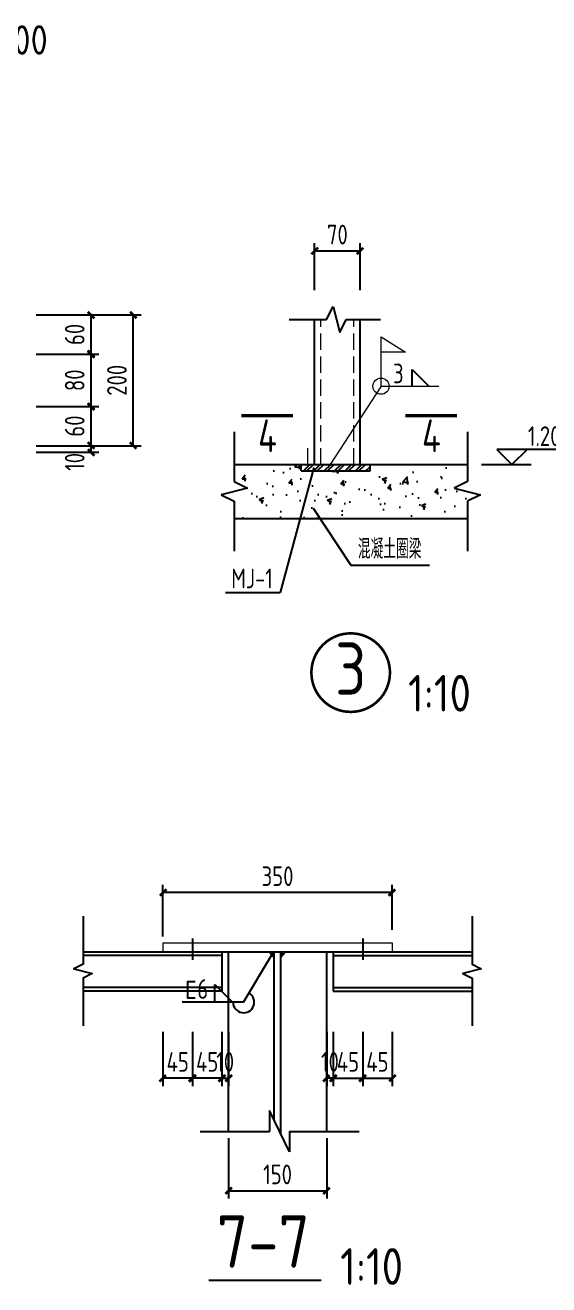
# Model space of a CAD drawing. Header units: millimetres. Extents: x 865974 to 875117, y 41124 to 44891.
# Drawn here: x 869243.9 to 869323.8, y 41334.6 to 41527.1 of the extents above; entities that cross this region are included whole.
import ezdxf

# ---------------------------------------------------------------- set-up
doc = ezdxf.new("R2010")
doc.units = ezdxf.units.MM
doc.header["$LTSCALE"] = 1000
doc.header["$MEASUREMENT"] = 0
doc.linetypes.add('DASH', pattern=[0.35, 0.25, -0.1])
for name, color, linetype, lineweight in [('1', 4, 'Continuous', 70), ('D3', 62, 'Continuous', 9), ('LZ', 64, 'Continuous', 9), ('数字', 3, 'Continuous', 9), ('细实线', 1, 'Continuous', 20)]:
    doc.layers.add(name, color=color, linetype=linetype, lineweight=lineweight)
for name, color, linetype in [('D1', 112, 'Continuous'), ('D2', 6, 'Continuous'), ('DIM', 7, 'Continuous'), ('M_Thin', 7, 'Continuous'), ('PUB_DIM', 3, 'Continuous'), ('THIN', 7, 'Continuous'), ('文字', 7, 'Continuous'), ('柱子', 8, 'Continuous')]:
    doc.layers.add(name, color=color, linetype=linetype)
doc.styles.add('GBHZ', font='gbenor.shx', dxfattribs={"width": 0.9, "bigfont": 'gbcbig.shx'})
doc.dimstyles.new('Y10', dxfattribs={"dimscale": 0, "dimtxt": 3, "dimasz": 0.01, "dimexe": 1.2, "dimexo": 1, "dimgap": 1, "dimtad": 1, "dimdec": 0, "dimlfac": 10, "dimzin": 0, "dimdsep": 46, "dimtxsty": 'GBHZ', "dimblk1": 'DX', "dimblk2": 'DX', "dimsah": 1, "dimcen": 0.09, "dimdle": 1, "dimadec": 0, "dimazin": 0, "dimtfac": 1, "dimtdec": 0, "dimtix": 1, "dimtmove": 2, "dimatfit": 3, "dimldrblk": 'DX', "dimfxl": 0, "dimtolj": 1, "dimtzin": 0, "dimarcsym": 0})

# ---------------------------------------------------------------- blocks, each defined once
blk = doc.blocks.new('DX')
at = {"color": 0, "linetype": 'ByBlock', "const_width": 40}
blk.add_lwpolyline([(-54, -51), (46, 49)], dxfattribs=at)
blk = doc.blocks.new('*D102')
at = {"layer": 'Defpoints', "color": 0, "linetype": 'ByBlock', "transparency": 16777216}
for p in [(869244.57, 41462.83), (869253.93, 41462.83), (869244.57, 41461.83)]:
    blk.add_point(p, dxfattribs=at)
at = {"layer": 'DIM', "color": 0, "linetype": 'ByBlock', "lineweight": -2, "transparency": 16777216}
for p, q in [((869245.57, 41462.83), (869255.13, 41462.83)), ((869253.93, 41462.84), (869253.93, 41462.85)), ((869253.93, 41461.83), (869253.93, 41462.83)), ((869245.57, 41461.83), (869255.13, 41461.83)), ((869253.93, 41461.82), (869253.93, 41461.81))]:
    blk.add_line(p, q, dxfattribs=at)
at = {"layer": 'DIM', "color": 0, "linetype": 'ByBlock', "lineweight": -2, "transparency": 16777216, "xscale": 0.01, "yscale": 0.01, "zscale": 0.01}
for p, rotation in [((869253.93, 41462.83), 270), ((869253.93, 41461.83), 90)]:
    blk.add_blockref('DX', p, dxfattribs=dict(at, rotation=rotation))
at = {"layer": 'DIM', "color": 0, "linetype": 'ByBlock', "transparency": 16777216, "insert": (869251.43, 41460.36), "char_height": 3, "attachment_point": 5, "rotation": 90, "style": 'GBHZ'}
blk.add_mtext('\\A1;10', dxfattribs=at)
blk = doc.blocks.new('*D103')
at = {"layer": 'Defpoints', "color": 0, "linetype": 'ByBlock', "transparency": 16777216}
for p in [(869244.57, 41468.82), (869253.93, 41468.82), (869244.57, 41462.83)]:
    blk.add_point(p, dxfattribs=at)
at = {"layer": 'DIM', "color": 0, "linetype": 'ByBlock', "lineweight": -2, "transparency": 16777216}
for p, q in [((869245.57, 41468.82), (869255.13, 41468.82)), ((869253.93, 41462.84), (869253.93, 41468.81)), ((869245.57, 41462.83), (869255.13, 41462.83))]:
    blk.add_line(p, q, dxfattribs=at)
at = {"layer": 'DIM', "color": 0, "linetype": 'ByBlock', "lineweight": -2, "transparency": 16777216, "xscale": 0.01, "yscale": 0.01, "zscale": 0.01}
for p, rotation in [((869253.93, 41468.82), 90), ((869253.93, 41462.83), 270)]:
    blk.add_blockref('DX', p, dxfattribs=dict(at, rotation=rotation))
at = {"layer": 'DIM', "color": 0, "linetype": 'ByBlock', "transparency": 16777216, "insert": (869251.43, 41465.83), "char_height": 3, "attachment_point": 5, "rotation": 90, "style": 'GBHZ'}
blk.add_mtext('\\A1;60', dxfattribs=at)
blk = doc.blocks.new('*D104')
at = {"layer": 'Defpoints', "color": 0, "linetype": 'ByBlock', "transparency": 16777216}
for p in [(869244.57, 41476.83), (869253.93, 41476.83), (869244.57, 41468.82)]:
    blk.add_point(p, dxfattribs=at)
at = {"layer": 'DIM', "color": 0, "linetype": 'ByBlock', "lineweight": -2, "transparency": 16777216}
for p, q in [((869245.57, 41476.83), (869255.13, 41476.83)), ((869253.93, 41468.83), (869253.93, 41476.82)), ((869245.57, 41468.82), (869255.13, 41468.82))]:
    blk.add_line(p, q, dxfattribs=at)
at = {"layer": 'DIM', "color": 0, "linetype": 'ByBlock', "lineweight": -2, "transparency": 16777216, "xscale": 0.01, "yscale": 0.01, "zscale": 0.01}
for p, rotation in [((869253.93, 41476.83), 90), ((869253.93, 41468.82), 270)]:
    blk.add_blockref('DX', p, dxfattribs=dict(at, rotation=rotation))
at = {"layer": 'DIM', "color": 0, "linetype": 'ByBlock', "transparency": 16777216, "insert": (869251.43, 41472.83), "char_height": 3, "attachment_point": 5, "rotation": 90, "style": 'GBHZ'}
blk.add_mtext('\\A1;80', dxfattribs=at)
blk = doc.blocks.new('*D105')
at = {"layer": 'Defpoints', "color": 0, "linetype": 'ByBlock', "transparency": 16777216}
for p in [(869244.57, 41482.83), (869253.93, 41482.83), (869244.57, 41476.83)]:
    blk.add_point(p, dxfattribs=at)
at = {"layer": 'DIM', "color": 0, "linetype": 'ByBlock', "lineweight": -2, "transparency": 16777216}
for p, q in [((869245.57, 41482.83), (869255.13, 41482.83)), ((869253.93, 41476.84), (869253.93, 41482.82)), ((869245.57, 41476.83), (869255.13, 41476.83))]:
    blk.add_line(p, q, dxfattribs=at)
at = {"layer": 'DIM', "color": 0, "linetype": 'ByBlock', "lineweight": -2, "transparency": 16777216, "xscale": 0.01, "yscale": 0.01, "zscale": 0.01}
for p, rotation in [((869253.93, 41482.83), 90), ((869253.93, 41476.83), 270)]:
    blk.add_blockref('DX', p, dxfattribs=dict(at, rotation=rotation))
at = {"layer": 'DIM', "color": 0, "linetype": 'ByBlock', "transparency": 16777216, "insert": (869251.43, 41479.83), "char_height": 3, "attachment_point": 5, "rotation": 90, "style": 'GBHZ'}
blk.add_mtext('\\A1;60', dxfattribs=at)
blk = doc.blocks.new('*D115')
at = {"layer": 'Defpoints', "color": 0, "linetype": 'ByBlock', "transparency": 16777216}
for p in [(869245.57, 41482.83), (869260.38, 41482.83), (869245.57, 41462.83)]:
    blk.add_point(p, dxfattribs=at)
at = {"layer": 'DIM', "color": 0, "linetype": 'ByBlock', "lineweight": -2, "transparency": 16777216}
for p, q in [((869246.57, 41482.83), (869261.58, 41482.83)), ((869260.38, 41462.84), (869260.38, 41482.82)), ((869246.57, 41462.83), (869261.58, 41462.83))]:
    blk.add_line(p, q, dxfattribs=at)
at = {"layer": 'DIM', "color": 0, "linetype": 'ByBlock', "lineweight": -2, "transparency": 16777216, "xscale": 0.01, "yscale": 0.01, "zscale": 0.01}
for p, rotation in [((869260.38, 41482.83), 90), ((869260.38, 41462.83), 270)]:
    blk.add_blockref('DX', p, dxfattribs=dict(at, rotation=rotation))
at = {"layer": 'DIM', "color": 0, "linetype": 'ByBlock', "transparency": 16777216, "insert": (869257.88, 41472.83), "char_height": 3, "attachment_point": 5, "rotation": 90, "style": 'GBHZ'}
blk.add_mtext('\\A1;200', dxfattribs=at)
blk = doc.blocks.new('*D396')
at = {"layer": 'Defpoints', "color": 0, "linetype": 'ByBlock', "transparency": 16777216}
for p in [(869295.04, 41492.59), (869288.04, 41485.57), (869295.04, 41485.57)]:
    blk.add_point(p, dxfattribs=at)
at = {"layer": 'DIM', "color": 0, "linetype": 'ByBlock', "lineweight": -2, "transparency": 16777216}
for p, q in [((869288.04, 41486.57), (869288.04, 41493.79)), ((869295.04, 41486.57), (869295.04, 41493.79)), ((869288.05, 41492.59), (869295.03, 41492.59))]:
    blk.add_line(p, q, dxfattribs=at)
at = {"layer": 'DIM', "color": 0, "linetype": 'ByBlock', "lineweight": -2, "transparency": 16777216, "xscale": 0.01, "yscale": 0.01, "zscale": 0.01, "rotation": 180}
blk.add_blockref('DX', (869288.04, 41492.59), dxfattribs=at)
at = {"layer": 'DIM', "color": 0, "linetype": 'ByBlock', "lineweight": -2, "transparency": 16777216, "xscale": 0.01, "yscale": 0.01, "zscale": 0.01}
blk.add_blockref('DX', (869295.04, 41492.59), dxfattribs=at)
at = {"layer": 'DIM', "color": 0, "linetype": 'ByBlock', "transparency": 16777216, "insert": (869291.54, 41495.09), "char_height": 3, "attachment_point": 5, "style": 'GBHZ'}
blk.add_mtext('\\A1;70', dxfattribs=at)
blk = doc.blocks.new('*D427')
at = {"layer": 'Defpoints', "color": 0, "linetype": 'ByBlock', "transparency": 16777216}
for p in [(869290.91, 41374.29), (869295.41, 41374.29), (869295.41, 41366.2)]:
    blk.add_point(p, dxfattribs=at)
at = {"layer": 'DIM', "color": 0, "linetype": 'ByBlock', "lineweight": -2, "transparency": 16777216}
for p, q in [((869290.91, 41373.29), (869290.91, 41365)), ((869295.41, 41373.29), (869295.41, 41365)), ((869290.9, 41366.2), (869290.89, 41366.2)), ((869290.91, 41366.2), (869295.41, 41366.2)), ((869295.42, 41366.2), (869295.43, 41366.2))]:
    blk.add_line(p, q, dxfattribs=at)
at = {"layer": 'DIM', "color": 0, "linetype": 'ByBlock', "lineweight": -2, "transparency": 16777216, "xscale": 0.01, "yscale": 0.01, "zscale": 0.01}
blk.add_blockref('DX', (869290.91, 41366.2), dxfattribs=at)
at = {"layer": 'DIM', "color": 0, "linetype": 'ByBlock', "lineweight": -2, "transparency": 16777216, "xscale": 0.01, "yscale": 0.01, "zscale": 0.01, "rotation": 180}
blk.add_blockref('DX', (869295.41, 41366.2), dxfattribs=at)
at = {"layer": 'DIM', "color": 0, "linetype": 'ByBlock', "transparency": 16777216, "insert": (869293.16, 41368.7), "char_height": 3, "attachment_point": 5, "style": 'GBHZ'}
blk.add_mtext('\\A1;45', dxfattribs=at)
blk = doc.blocks.new('*D428')
at = {"layer": 'Defpoints', "color": 0, "linetype": 'ByBlock', "transparency": 16777216}
for p in [(869295.41, 41374.29), (869299.91, 41374.29), (869299.91, 41366.2)]:
    blk.add_point(p, dxfattribs=at)
at = {"layer": 'DIM', "color": 0, "linetype": 'ByBlock', "lineweight": -2, "transparency": 16777216}
for p, q in [((869295.41, 41373.29), (869295.41, 41365)), ((869299.91, 41373.29), (869299.91, 41365)), ((869295.4, 41366.2), (869295.39, 41366.2)), ((869295.41, 41366.2), (869299.91, 41366.2)), ((869299.92, 41366.2), (869299.93, 41366.2))]:
    blk.add_line(p, q, dxfattribs=at)
at = {"layer": 'DIM', "color": 0, "linetype": 'ByBlock', "lineweight": -2, "transparency": 16777216, "xscale": 0.01, "yscale": 0.01, "zscale": 0.01}
blk.add_blockref('DX', (869295.41, 41366.2), dxfattribs=at)
at = {"layer": 'DIM', "color": 0, "linetype": 'ByBlock', "lineweight": -2, "transparency": 16777216, "xscale": 0.01, "yscale": 0.01, "zscale": 0.01, "rotation": 180}
blk.add_blockref('DX', (869299.91, 41366.2), dxfattribs=at)
at = {"layer": 'DIM', "color": 0, "linetype": 'ByBlock', "transparency": 16777216, "insert": (869297.66, 41368.7), "char_height": 3, "attachment_point": 5, "style": 'GBHZ'}
blk.add_mtext('\\A1;45', dxfattribs=at)
blk = doc.blocks.new('*D429')
at = {"layer": 'Defpoints', "color": 0, "linetype": 'ByBlock', "transparency": 16777216}
for p in [(869289.91, 41374.29), (869290.91, 41374.29), (869289.91, 41366.2)]:
    blk.add_point(p, dxfattribs=at)
at = {"layer": 'DIM', "color": 0, "linetype": 'ByBlock', "lineweight": -2, "transparency": 16777216}
for p, q in [((869289.91, 41373.29), (869289.91, 41365)), ((869290.91, 41373.29), (869290.91, 41365)), ((869289.9, 41366.2), (869289.89, 41366.2)), ((869290.91, 41366.2), (869289.91, 41366.2)), ((869290.92, 41366.2), (869290.93, 41366.2))]:
    blk.add_line(p, q, dxfattribs=at)
at = {"layer": 'DIM', "color": 0, "linetype": 'ByBlock', "lineweight": -2, "transparency": 16777216, "xscale": 0.01, "yscale": 0.01, "zscale": 0.01}
blk.add_blockref('DX', (869289.91, 41366.2), dxfattribs=at)
at = {"layer": 'DIM', "color": 0, "linetype": 'ByBlock', "lineweight": -2, "transparency": 16777216, "xscale": 0.01, "yscale": 0.01, "zscale": 0.01, "rotation": 180}
blk.add_blockref('DX', (869290.91, 41366.2), dxfattribs=at)
at = {"layer": 'DIM', "color": 0, "linetype": 'ByBlock', "transparency": 16777216, "insert": (869290.41, 41368.7), "char_height": 3, "attachment_point": 5, "style": 'GBHZ'}
blk.add_mtext('\\A1;10', dxfattribs=at)
blk = doc.blocks.new('*D430')
at = {"layer": 'Defpoints', "color": 0, "linetype": 'ByBlock', "transparency": 16777216}
for p in [(869264.91, 41394.57), (869299.91, 41387.88), (869264.91, 41386.86)]:
    blk.add_point(p, dxfattribs=at)
at = {"layer": 'DIM', "color": 0, "linetype": 'ByBlock', "lineweight": -2, "transparency": 16777216}
for p, q in [((869264.91, 41387.86), (869264.91, 41395.77)), ((869299.91, 41388.88), (869299.91, 41395.77)), ((869299.9, 41394.57), (869264.92, 41394.57))]:
    blk.add_line(p, q, dxfattribs=at)
at = {"layer": 'DIM', "color": 0, "linetype": 'ByBlock', "lineweight": -2, "transparency": 16777216, "xscale": 0.01, "yscale": 0.01, "zscale": 0.01, "rotation": 180}
blk.add_blockref('DX', (869264.91, 41394.57), dxfattribs=at)
at = {"layer": 'DIM', "color": 0, "linetype": 'ByBlock', "lineweight": -2, "transparency": 16777216, "xscale": 0.01, "yscale": 0.01, "zscale": 0.01}
blk.add_blockref('DX', (869299.91, 41394.57), dxfattribs=at)
at = {"layer": 'DIM', "color": 0, "linetype": 'ByBlock', "transparency": 16777216, "insert": (869282.41, 41397.07), "char_height": 3, "attachment_point": 5, "style": 'GBHZ'}
blk.add_mtext('\\A1;350', dxfattribs=at)
blk = doc.blocks.new('*D431')
at = {"layer": 'Defpoints', "color": 0, "linetype": 'ByBlock', "transparency": 16777216}
for p in [(869274.91, 41358.06), (869289.91, 41358.06), (869289.91, 41349.01)]:
    blk.add_point(p, dxfattribs=at)
at = {"layer": 'DIM', "color": 0, "linetype": 'ByBlock', "lineweight": -2, "transparency": 16777216}
for p, q in [((869274.91, 41357.06), (869274.91, 41347.81)), ((869289.91, 41357.06), (869289.91, 41347.81)), ((869274.92, 41349.01), (869289.9, 41349.01))]:
    blk.add_line(p, q, dxfattribs=at)
at = {"layer": 'DIM', "color": 0, "linetype": 'ByBlock', "lineweight": -2, "transparency": 16777216, "xscale": 0.01, "yscale": 0.01, "zscale": 0.01, "rotation": 180}
blk.add_blockref('DX', (869274.91, 41349.01), dxfattribs=at)
at = {"layer": 'DIM', "color": 0, "linetype": 'ByBlock', "lineweight": -2, "transparency": 16777216, "xscale": 0.01, "yscale": 0.01, "zscale": 0.01}
blk.add_blockref('DX', (869289.91, 41349.01), dxfattribs=at)
at = {"layer": 'DIM', "color": 0, "linetype": 'ByBlock', "transparency": 16777216, "insert": (869282.41, 41351.51), "char_height": 3, "attachment_point": 5, "style": 'GBHZ'}
blk.add_mtext('\\A1;150', dxfattribs=at)
blk = doc.blocks.new('*D432')
at = {"layer": 'Defpoints', "color": 0, "linetype": 'ByBlock', "transparency": 16777216}
for p in [(869269.41, 41374.29), (869273.91, 41374.29), (869269.41, 41366.2)]:
    blk.add_point(p, dxfattribs=at)
at = {"layer": 'DIM', "color": 0, "linetype": 'ByBlock', "lineweight": -2, "transparency": 16777216}
for p, q in [((869269.41, 41373.29), (869269.41, 41365)), ((869273.91, 41373.29), (869273.91, 41365)), ((869269.4, 41366.2), (869269.39, 41366.2)), ((869273.91, 41366.2), (869269.41, 41366.2)), ((869273.92, 41366.2), (869273.93, 41366.2))]:
    blk.add_line(p, q, dxfattribs=at)
at = {"layer": 'DIM', "color": 0, "linetype": 'ByBlock', "lineweight": -2, "transparency": 16777216, "xscale": 0.01, "yscale": 0.01, "zscale": 0.01}
blk.add_blockref('DX', (869269.41, 41366.2), dxfattribs=at)
at = {"layer": 'DIM', "color": 0, "linetype": 'ByBlock', "lineweight": -2, "transparency": 16777216, "xscale": 0.01, "yscale": 0.01, "zscale": 0.01, "rotation": 180}
blk.add_blockref('DX', (869273.91, 41366.2), dxfattribs=at)
at = {"layer": 'DIM', "color": 0, "linetype": 'ByBlock', "transparency": 16777216, "insert": (869271.66, 41368.7), "char_height": 3, "attachment_point": 5, "style": 'GBHZ'}
blk.add_mtext('\\A1;45', dxfattribs=at)
blk = doc.blocks.new('*D433')
at = {"layer": 'Defpoints', "color": 0, "linetype": 'ByBlock', "transparency": 16777216}
for p in [(869264.91, 41374.29), (869269.41, 41374.29), (869264.91, 41366.2)]:
    blk.add_point(p, dxfattribs=at)
at = {"layer": 'DIM', "color": 0, "linetype": 'ByBlock', "lineweight": -2, "transparency": 16777216}
for p, q in [((869264.91, 41373.29), (869264.91, 41365)), ((869269.41, 41373.29), (869269.41, 41365)), ((869264.9, 41366.2), (869264.89, 41366.2)), ((869269.41, 41366.2), (869264.91, 41366.2)), ((869269.42, 41366.2), (869269.43, 41366.2))]:
    blk.add_line(p, q, dxfattribs=at)
at = {"layer": 'DIM', "color": 0, "linetype": 'ByBlock', "lineweight": -2, "transparency": 16777216, "xscale": 0.01, "yscale": 0.01, "zscale": 0.01}
blk.add_blockref('DX', (869264.91, 41366.2), dxfattribs=at)
at = {"layer": 'DIM', "color": 0, "linetype": 'ByBlock', "lineweight": -2, "transparency": 16777216, "xscale": 0.01, "yscale": 0.01, "zscale": 0.01, "rotation": 180}
blk.add_blockref('DX', (869269.41, 41366.2), dxfattribs=at)
at = {"layer": 'DIM', "color": 0, "linetype": 'ByBlock', "transparency": 16777216, "insert": (869267.16, 41368.7), "char_height": 3, "attachment_point": 5, "style": 'GBHZ'}
blk.add_mtext('\\A1;45', dxfattribs=at)
blk = doc.blocks.new('*D434')
at = {"layer": 'Defpoints', "color": 0, "linetype": 'ByBlock', "transparency": 16777216}
for p in [(869273.91, 41374.29), (869274.91, 41374.29), (869274.91, 41366.2)]:
    blk.add_point(p, dxfattribs=at)
at = {"layer": 'DIM', "color": 0, "linetype": 'ByBlock', "lineweight": -2, "transparency": 16777216}
for p, q in [((869273.91, 41373.29), (869273.91, 41365)), ((869274.91, 41373.29), (869274.91, 41365)), ((869273.9, 41366.2), (869273.89, 41366.2)), ((869273.91, 41366.2), (869274.91, 41366.2)), ((869274.92, 41366.2), (869274.93, 41366.2))]:
    blk.add_line(p, q, dxfattribs=at)
at = {"layer": 'DIM', "color": 0, "linetype": 'ByBlock', "lineweight": -2, "transparency": 16777216, "xscale": 0.01, "yscale": 0.01, "zscale": 0.01}
blk.add_blockref('DX', (869273.91, 41366.2), dxfattribs=at)
at = {"layer": 'DIM', "color": 0, "linetype": 'ByBlock', "lineweight": -2, "transparency": 16777216, "xscale": 0.01, "yscale": 0.01, "zscale": 0.01, "rotation": 180}
blk.add_blockref('DX', (869274.91, 41366.2), dxfattribs=at)
at = {"layer": 'DIM', "color": 0, "linetype": 'ByBlock', "transparency": 16777216, "insert": (869274.41, 41368.7), "char_height": 3, "attachment_point": 5, "style": 'GBHZ'}
blk.add_mtext('\\A1;10', dxfattribs=at)

msp = doc.modelspace()

# ---------------------------------------------------------------- hatches: boundary and pattern name
at = {"layer": 'DIM'}
h = msp.add_hatch(dxfattribs=at)
h.set_pattern_fill('AR-CONC', color=256, style=0)
h.set_pattern_definition([(50, (467907.764, 185131.408), (7.17260183, -0.62752135), [0.75, -8.25]), (355, (467907.764, 185131.408), (-1.38751334, 7.52192134), [0.6, -6.6]), (100.4514, (467908.3614, 185131.356), (5.78509382, 6.89439542), [0.6374019, -7.01142112]), (46.1842, (467907.764, 185133.408), (10.67241049, -1.65519014), [1.125, -12.375]), (96.6356, (467908.653, 185133.27), (9.34662706, 9.7411787), [0.95610288, -10.51713]), (351.1842, (467907.764, 185133.408), (9.34661945, 9.741186), [0.9, -9.9]), (21, (467908.764, 185132.908), (5.96907052, -4.02618891), [0.75, -8.25]), (326, (467908.764, 185132.908), (2.43315332, 7.25150045), [0.6, -6.6]), (71.4514, (467909.261, 185132.5725), (8.40222629, 3.22530497), [0.6374019, -7.01142112]), (37.5, (467907.7637, 185131.408), (0.121598553, 3.328938538), [0, -6.52, 0, -6.7, 0, -6.625]), (7.5, (467907.7637, 185131.408), (2.630695374, 3.94411712), [0, -3.82, 0, -6.37, 0, -2.525]), (327.5, (467905.5337, 185131.408), (5.338224362, -0.225548717), [0, -2.5, 0, -7.8, 0, -10.35]), (317.5, (467904.5337, 185131.408), (5.831861693, 1.001049823), [0, -3.25, 0, -5.18, 0, -7.35])])
h.paths.add_polyline_path([(869287.291, 41458.971), (869286.037, 41458.971), (869286.037, 41459.971), (869275.795, 41459.971), (869275.795, 41457.343), (869277.795, 41456.343), (869273.795, 41455.343), (869275.795, 41454.343), (869275.795, 41451.716), (869285.176, 41451.716)])
h = msp.add_hatch(dxfattribs=at)
h.set_pattern_fill('AR-CONC', color=256, style=0)
h.set_pattern_definition([(50, (467866.3117, 184365.9045), (7.17260183, -0.62752135), [0.75, -8.25]), (355, (467866.312, 184365.9045), (-1.38751334, 7.52192134), [0.6, -6.6]), (100.4514, (467866.9094, 184365.852), (5.78509382, 6.89439542), [0.6374019, -7.01142112]), (46.1842, (467866.312, 184367.9045), (10.67241049, -1.65519014), [1.125, -12.375]), (96.6356, (467867.201, 184367.767), (9.34662706, 9.7411787), [0.95610288, -10.51713]), (351.1842, (467866.312, 184367.905), (9.34661945, 9.741186), [0.9, -9.9]), (21, (467867.3117, 184367.4045), (5.96907052, -4.02618891), [0.75, -8.25]), (326, (467867.312, 184367.4045), (2.43315332, 7.25150045), [0.6, -6.6]), (71.4514, (467867.809, 184367.069), (8.40222629, 3.22530497), [0.6374019, -7.01142112]), (37.5, (467866.3117, 184365.9045), (0.121598553, 3.328938538), [0, -6.52, 0, -6.7, 0, -6.625]), (7.5, (467866.3117, 184365.9045), (2.630695374, 3.94411712), [0, -3.82, 0, -6.37, 0, -2.525]), (327.5, (467864.0817, 184365.9045), (5.338224362, -0.225548717), [0, -2.5, 0, -7.8, 0, -10.35]), (317.5, (467863.0817, 184365.9045), (5.831861693, 1.001049823), [0, -3.25, 0, -5.18, 0, -7.35])])
h.paths.add_polyline_path([(869309.395, 41456.343), (869311.395, 41457.343), (869311.395, 41459.971), (869296.537, 41459.971), (869296.537, 41458.971), (869287.791, 41458.971), (869285.676, 41451.716), (869311.395, 41451.716), (869311.395, 41454.343), (869313.395, 41455.343)])
h = msp.add_hatch(dxfattribs=at)
h.set_pattern_fill('ANSI32', color=256, scale=3, style=0)
h.set_pattern_definition([(45, (458841.1097, 179348.5261), (-0.7954951288, 0.7954951288), []), (45, (458841.64, 179348.5261), (-0.7954951288, 0.7954951288), [])])
h.paths.add_polyline_path([(869296.537, 41458.971), (869296.537, 41459.971), (869286.537, 41459.971), (869286.537, 41458.971)])

# ---------------------------------------------------------------- linework, layer by layer
at = {"linetype": 'ByBlock', "ltscale": 0.5, "const_width": 0.4}
msp.add_lwpolyline([(869287.576, 41428.166, 1), (869299.576, 41428.166, 1)], format="xyb", close=True, dxfattribs=at)
at = {"layer": '1', "color": 2, "const_width": 0.48, "elevation": 0}
for points in [[(869276.867, 41467.413), (869284.789, 41467.413)], [(869301.898, 41467.413), (869309.82, 41467.413)]]:
    msp.add_lwpolyline(points, dxfattribs=at)
at = {"layer": 'D1', "color": 251}
for p, q in [((869302.952, 41471.921), (869302.952, 41474.491)), ((869302.952, 41474.491), (869305.521, 41471.921)), ((869277.229, 41377.826), (869281.528, 41385.062)), ((869272.823, 41377.826), (869272.823, 41380.531)), ((869272.823, 41380.531), (869275.528, 41377.826)), ((869277.229, 41377.826), (869267.821, 41377.826)), ((869284.248, 41354.975), (869281.171, 41361.296)), ((869281.171, 41361.296), (869281.171, 41358.061)), ((869270.585, 41358.061), (869281.171, 41358.061)), ((869284.248, 41358.061), (869294.854, 41358.061)), ((869284.248, 41358.061), (869284.248, 41354.975))]:
    msp.add_line(p, q, dxfattribs=at)
at = {"layer": 'D1'}
for p, q in [((869315.898, 41462.275), (869318.202, 41459.971)), ((869327.804, 41462.275), (869315.898, 41462.275)), ((869320.506, 41462.275), (869318.202, 41459.971))]:
    msp.add_line(p, q, dxfattribs=at)
at = {"layer": 'D1', "elevation": 0}
msp.add_lwpolyline([(869313.553, 41459.971), (869321.148, 41459.971)], dxfattribs=at)
at = {"layer": 'D1', "color": 251}
msp.add_lwpolyline([(869269.826, 41378.447), (869268.689, 41378.447), (869268.689, 41380.999), (869269.826, 41380.999)], dxfattribs=at)
msp.add_arc((869277.229, 41377.826), 1.623, 180, 59.28688, dxfattribs=at)
at = {"layer": 'D2'}
for p, q in [((869288.038, 41459.971), (869288.038, 41482.118)), ((869295.036, 41459.971), (869295.036, 41482.118)), ((869269.413, 41387.541), (869269.413, 41384.273)), ((869295.413, 41387.541), (869295.413, 41384.273)), ((869252.714, 41385.512), (869312.112, 41385.512)), ((869273.916, 41384.949), (869252.714, 41384.949)), ((869273.916, 41385.512), (869273.916, 41379.514)), ((869274.913, 41358.061), (869274.913, 41385.512)), ((869281.913, 41359.771), (869281.913, 41385.512)), ((869282.913, 41357.717), (869282.913, 41385.512)), ((869289.913, 41358.061), (869289.913, 41385.512)), ((869290.91, 41385.512), (869290.91, 41379.514)), ((869290.91, 41384.949), (869312.112, 41384.949)), ((869273.916, 41380.078), (869252.714, 41380.078)), ((869290.91, 41380.078), (869312.112, 41380.078)), ((869273.916, 41379.514), (869252.714, 41379.514)), ((869290.91, 41379.514), (869312.112, 41379.514))]:
    msp.add_line(p, q, dxfattribs=at)
at = {"layer": 'D3'}
for p, q in [((869264.913, 41386.865), (869299.913, 41386.865)), ((869264.913, 41386.865), (869264.913, 41385.512)), ((869299.913, 41386.865), (869299.913, 41385.512)), ((869281.913, 41384.611), (869281.142, 41385.512)), ((869282.913, 41384.611), (869283.685, 41385.512))]:
    msp.add_line(p, q, dxfattribs=at)
for points in [[(869281.913, 41384.611), (869281.913, 41385.512), (869281.142, 41385.512), (869281.913, 41385.512)], [(869282.913, 41384.611), (869282.913, 41385.512), (869283.685, 41385.512), (869282.913, 41385.512)]]:
    msp.add_solid(points, dxfattribs=at)
at = {"layer": 'DIM', "linetype": 'ByBlock'}
msp.add_line((869287.038, 41459.971), (869294.536, 41459.971), dxfattribs=at)
at = {"layer": 'LZ', "color": 251, "linetype": 'DASH', "ltscale": 0.01}
for p, q in [((869289.04, 41459.971), (869289.04, 41482.118)), ((869294.034, 41459.971), (869294.034, 41482.118)), ((869287.038, 41459.971), (869287.038, 41463.225))]:
    msp.add_line(p, q, dxfattribs=at)
at = {"layer": 'M_Thin', "color": 7}
for points in [[(869252.714, 41390.977), (869252.714, 41383.606), (869251.314, 41382.906), (869254.114, 41382.206), (869252.714, 41381.506), (869252.714, 41374.209)], [(869312.112, 41390.977), (869312.112, 41383.606), (869313.512, 41382.906), (869310.712, 41382.206), (869312.112, 41381.506), (869312.112, 41374.209)]]:
    msp.add_lwpolyline(points, dxfattribs=at)
at = {"layer": 'THIN'}
for p, q in [((869289.904, 41482.118), (869290.904, 41484.118)), ((869290.904, 41484.118), (869291.904, 41480.118)), ((869284.158, 41482.118), (869289.904, 41482.118)), ((869291.904, 41480.118), (869292.904, 41482.118)), ((869292.904, 41482.118), (869298.112, 41482.118)), ((869275.795, 41464.971), (869275.795, 41457.343)), ((869311.395, 41464.971), (869311.395, 41457.343)), ((869275.795, 41457.343), (869277.795, 41456.343)), ((869311.395, 41457.343), (869309.395, 41456.343)), ((869277.795, 41456.343), (869273.795, 41455.343)), ((869273.795, 41455.343), (869275.795, 41454.343)), ((869309.395, 41456.343), (869313.395, 41455.343)), ((869313.395, 41455.343), (869311.395, 41454.343)), ((869275.795, 41454.343), (869275.795, 41446.716)), ((869311.395, 41454.343), (869311.395, 41446.716))]:
    msp.add_line(p, q, dxfattribs=at)
at = {"layer": '文字', "color": 6, "const_width": 0.32, "elevation": -5}
msp.add_lwpolyline([(869271.886, 41335.314), (869289.1, 41335.314)], dxfattribs=at)
at = {"layer": '柱子'}
for p, q in [((869275.795, 41459.971), (869311.395, 41459.971)), ((869287.95, 41459.519), (869282.829, 41440.39)), ((869286.037, 41459.971), (869296.537, 41459.971)), ((869286.037, 41458.971), (869286.037, 41459.971)), ((869286.037, 41458.971), (869296.537, 41458.971)), ((869296.537, 41458.971), (869296.537, 41459.971)), ((869287.852, 41453.314), (869293.606, 41444.576)), ((869275.795, 41451.716), (869311.395, 41451.716)), ((869293.606, 41444.576), (869305.63, 41444.576)), ((869274.467, 41440.39), (869282.829, 41440.39))]:
    msp.add_line(p, q, dxfattribs=at)
at = {"layer": '细实线', "color": 251}
for p, q in [((869298.211, 41471.921), (869298.211, 41479.483)), ((869298.211, 41479.483), (869301.967, 41477.112)), ((869301.967, 41477.112), (869298.211, 41477.112)), ((869298.211, 41471.921), (869290.469, 41459.971)), ((869298.211, 41471.921), (869307.028, 41471.921))]:
    msp.add_line(p, q, dxfattribs=at)
msp.add_circle((869298.211, 41471.921), 1.238, dxfattribs=at)
msp.add_solid([(869298.211, 41477.112), (869298.211, 41479.483), (869301.967, 41477.112), (869298.211, 41477.112)], dxfattribs=at)

# ---------------------------------------------------------------- texts
at = {"ltscale": 2, "style": 'GBHZ'}
msp.add_text('1:100', height=4.5, rotation=0.20444, dxfattribs=at).set_placement((869236.988, 41522.54))
at = {"layer": 'D1', "style": 'GBHZ', "width": 0.9}
msp.add_text('1.200', height=3, dxfattribs=at).set_placement((869320.64, 41462.794))
at = {"layer": 'PUB_DIM', "style": 'GBHZ', "width": 0.9}
for p in [(869279.428, 41461.846), (869304.459, 41461.846)]:
    msp.add_text('4', height=5, dxfattribs=at).set_placement(p)
at = {"layer": '数字', "style": 'GBHZ', "width": 0.9}
for s, p in [('3', (869300.042, 41472.369)), ('混凝土圈梁', (869294.674, 41445.565)), ('MJ-1', (869275.333, 41441.05)), ('6', (869270.151, 41378.335))]:
    msp.add_text(s, height=3, dxfattribs=at).set_placement(p)
at = {"layer": '文字', "color": 6, "style": 'GBHZ'}
for s, height, p in [('3', 8, (869291.183, 41424.776)), ('1:10', 5.6, (869302.343, 41422.214, -0.009)), ('7-7', 8, (869273.137, 41337.265, -5)), ('1:10', 5.6, (869291.979, 41334.644, -5))]:
    msp.add_text(s, height=height, dxfattribs=at).set_placement(p)

# ---------------------------------------------------------------- dimensions: what is measured, and where the dimension line sits
at = {"layer": 'DIM', "color": 0, "linetype": 'ByBlock'}
dim = msp.add_linear_dim(base=(869295.036, 41492.592), p1=(869288.038, 41485.566), p2=(869295.036, 41485.566), dimstyle='Y10', override={"dimscale": 1}, dxfattribs=at)
dim.commit()
dim.dimension.update_dxf_attribs({"geometry": '*D396', "text_midpoint": (869291.537, 41495.092)})
at = {"layer": 'DIM', "linetype": 'ByBlock'}
for base, p1, p2, angle, picture, middle in [((869253.927, 41482.825), (869244.57, 41476.828), (869244.57, 41482.825), 90, '*D105', (869251.427, 41479.827)), ((869260.385, 41482.825), (869245.57, 41462.828), (869245.57, 41482.825), 90, '*D115', (869257.885, 41472.827)), ((869253.927, 41476.828), (869244.57, 41468.825), (869244.57, 41476.828), 90, '*D104', (869251.427, 41472.826)), ((869253.927, 41468.825), (869244.57, 41462.828), (869244.57, 41468.825), 90, '*D103', (869251.427, 41465.826)), ((869264.913, 41366.196), (869269.413, 41374.289), (869264.913, 41374.289), 180, '*D433', (869267.163, 41368.696)), ((869269.413, 41366.196), (869273.913, 41374.289), (869269.413, 41374.289), 180, '*D432', (869271.663, 41368.696)), ((869289.913, 41366.196), (869290.913, 41374.289), (869289.913, 41374.289), 180, '*D429', (869290.413, 41368.696))]:
    dim = msp.add_linear_dim(base=base, p1=p1, p2=p2, angle=angle, dimstyle='Y10', override={"dimscale": 1}, dxfattribs=at)
    dim.commit()
    dim.dimension.update_dxf_attribs({"geometry": picture, "text_midpoint": middle})
dim = msp.add_linear_dim(base=(869253.927, 41462.828), p1=(869244.57, 41461.827), p2=(869244.57, 41462.828), angle=90, dimstyle='Y10', override={"dimscale": 1}, dxfattribs=at)
dim.commit()
dim.dimension.update_dxf_attribs({"geometry": '*D102', "text_midpoint": (869251.427, 41460.359), "dimtype": 160})
for base, p1, p2, picture, middle in [((869264.913, 41394.571), (869299.913, 41387.88), (869264.913, 41386.865), '*D430', (869282.413, 41397.071)), ((869274.913, 41366.196), (869273.913, 41374.289), (869274.913, 41374.289), '*D434', (869274.413, 41368.696)), ((869295.413, 41366.196), (869290.913, 41374.289), (869295.413, 41374.289), '*D427', (869293.163, 41368.696)), ((869299.913, 41366.196), (869295.413, 41374.289), (869299.913, 41374.289), '*D428', (869297.663, 41368.696)), ((869289.913, 41349.011), (869274.913, 41358.061), (869289.913, 41358.061), '*D431', (869282.413, 41351.511))]:
    dim = msp.add_linear_dim(base=base, p1=p1, p2=p2, dimstyle='Y10', override={"dimscale": 1}, dxfattribs=at)
    dim.commit()
    dim.dimension.update_dxf_attribs({"geometry": picture, "text_midpoint": middle})

doc.saveas('drawing.dxf')
